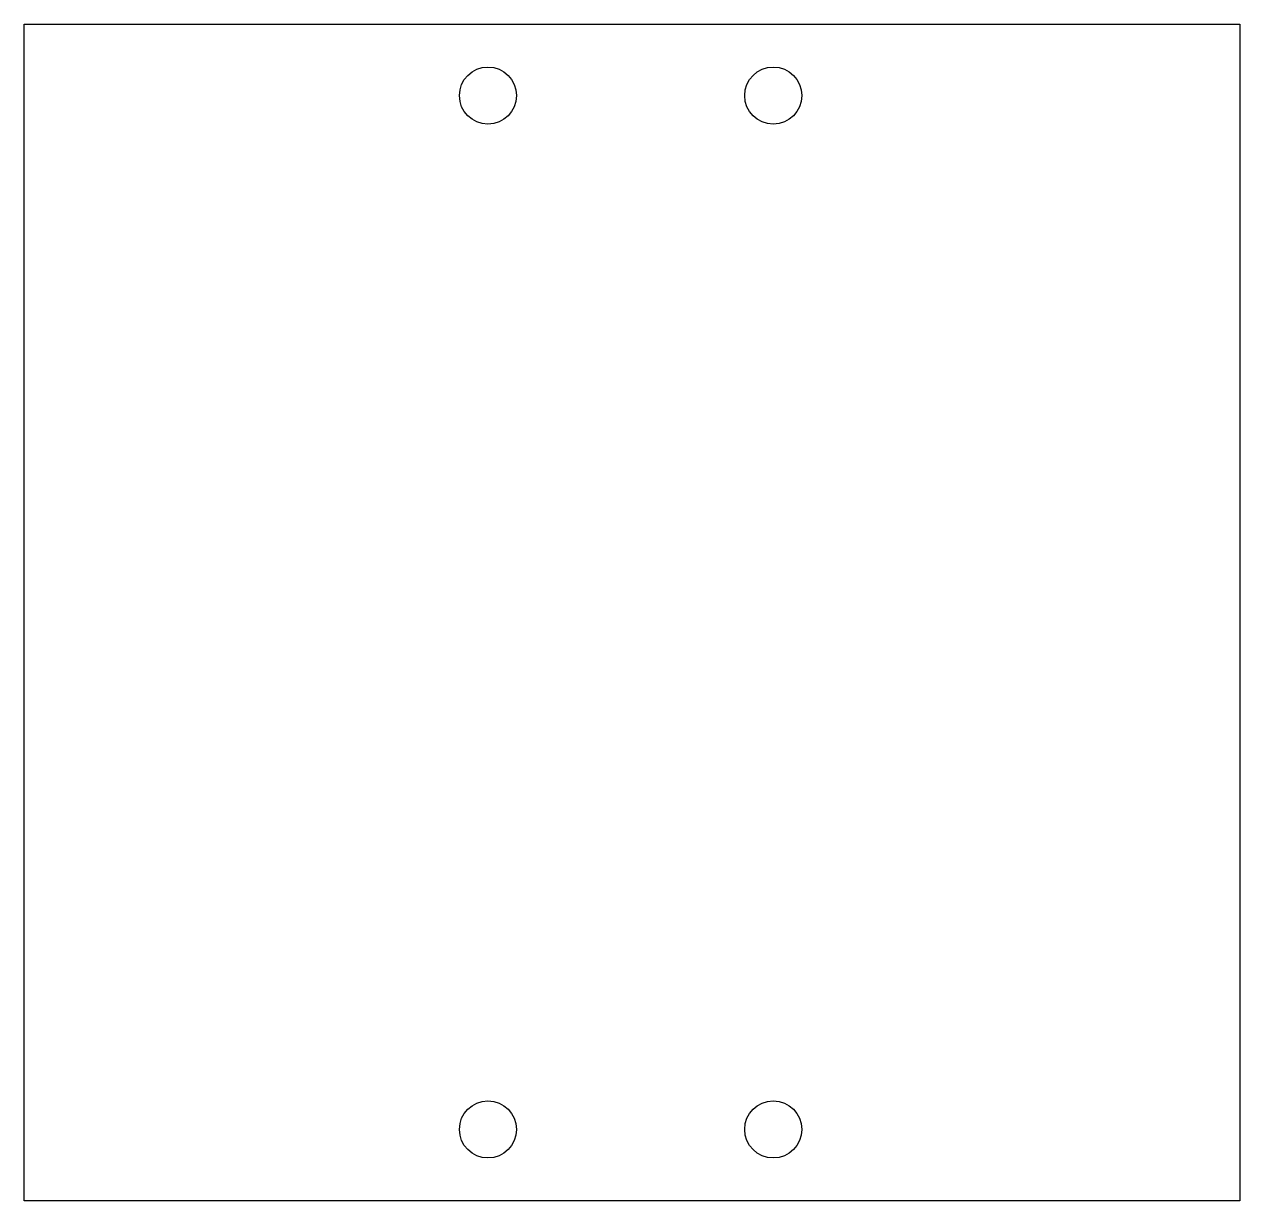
# Model space of a CAD drawing. Extents: x -136 to 35, y -82 to 82.
import ezdxf

# ---------------------------------------------------------------- set-up
doc = ezdxf.new("R2010")
doc.units = 0
doc.layers.get('0').update_dxf_attribs({"linetype": 'continuous'})

# ---------------------------------------------------------------- blocks, each defined once
blk = doc.blocks.new('SKETCH')
at = {"color": 7}
blk.add_lwpolyline([(-135.754295, 82.5), (34.633217, 82.5), (34.633217, -82.5), (-135.754295, -82.5)], close=True, dxfattribs=at)
for centre in [(-70.754295, 72.5), (-30.754295, 72.5), (-70.754295, -72.5), (-30.754295, -72.5)]:
    blk.add_circle(centre, 4, dxfattribs=at)

msp = doc.modelspace()

# ---------------------------------------------------------------- block references
at = {"color": 7}
msp.add_blockref('SKETCH', (0, 0), dxfattribs=at)

doc.saveas('drawing.dxf')
